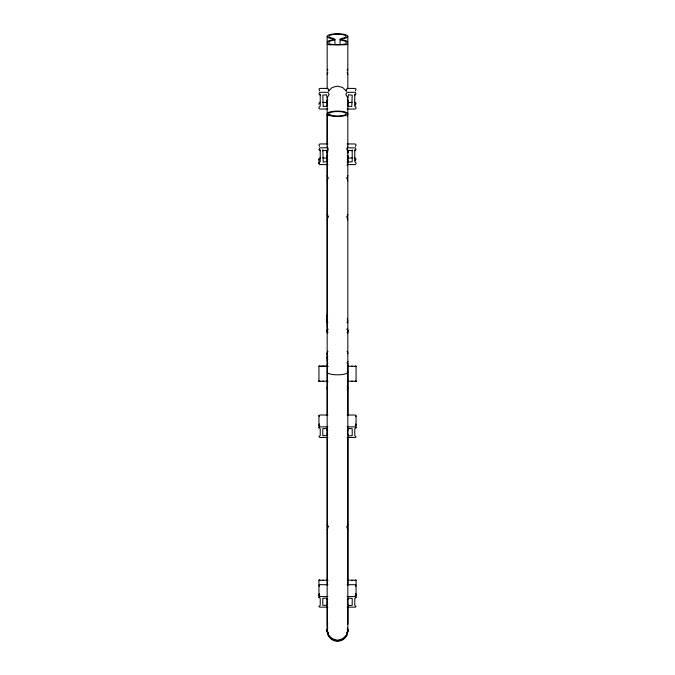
<?xml version="1.0" encoding="UTF-8"?>
<svg xmlns="http://www.w3.org/2000/svg" width="675" height="675" viewBox="0 0 675 675"><rect width="100%" height="100%" fill="white"/><g stroke="black" fill="none" stroke-linecap="round" stroke-linejoin="round"><path stroke-width="1.01" d="M327.907 437.442L319.798 437.442L318.938 436.396L320.228 435.611L320.228 428.709L318.946 427.402L319.798 426.878L327.915 426.878M327.915 415.007L319.798 414.998L318.946 415.522L319.537 416.543M327.907 164.573L319.79 164.573L318.938 163.747L318.938 162.92L320.22 161.679L320.22 149.825M318.938 159.857L318.938 159.03L320.22 157.79M318.938 104.313L318.938 103.486L320.22 102.246M327.907 607.137L319.798 607.137L318.938 606.614L320.228 605.306L320.228 598.404L318.946 597.097L319.798 596.573L327.915 596.573M320.22 94.281L320.22 106.135L318.938 107.376L318.938 108.203L319.79 109.029L327.907 109.029M322.793 149.825L323.215 162.093L326.945 161.679L327.206 152.44M327.164 353.295L327.164 361.488L327.839 363.116M327.164 314.55L327.628 332.893L327.164 331.163L327.628 329.434M327.932 148.584L327.164 151.883L327.164 629.876L328.556 635.048L332.336 638.828L337.5 640.212L342.672 638.828L346.444 635.04L347.836 629.876L347.836 151.689M327.932 177.517L327.333 181.119L327.856 177.727L327.164 175.703L327.637 175.627M329.13 90.931L327.915 88.408L319.798 88.4L318.946 89.227L319.537 90.838M327.839 72.495L327.164 74.461L327.628 74.528M327.839 328.809L327.164 331.315L327.645 333.087M347.372 332.902L347.836 331.163L347.372 329.442M347.355 333.087L347.836 331.282L347.161 328.809L347.667 330.691M327.864 632.669L327.164 630.096L327.645 628.307M327.164 630.087L327.62 628.163M327.164 630.847L327.645 628.923M347.144 632.669L347.836 630.096L347.372 628.163M347.667 631.488L347.836 630.712M347.144 633.428L347.667 631.353M327.637 161.755L327.08 163.755L327.637 165.746M347.203 165.746L347.752 163.755L347.203 161.755M327.637 318.516L327.08 320.515L327.637 322.515M327.637 386.176L327.08 388.167L327.637 390.167M347.203 322.515L347.752 320.515L347.203 318.516M347.203 390.167L347.752 388.167L347.203 386.176M327.755 351.27L327.164 353.405L327.755 351.456M327.206 144.045L327.206 114.649L327.755 113.037M347.245 116.277L347.794 114.657L347.245 113.037M327.755 332.505L327.206 330.893L327.755 329.273M347.245 332.513L347.794 330.902L347.245 329.282M327.78 356.273L327.088 357.843L327.78 359.421M327.78 623.793L327.088 625.371L327.78 626.94M347.161 363.116L347.836 361.496M347.161 362.939L347.836 361.479M347.161 70.166L347.667 69.196L347.372 70.327M327.333 98.052L327.645 99.217M347.355 99.217L347.667 98.052M354.772 95.2L356.054 93.96L355.202 92.306L347.085 92.306L345.802 94.466L347.709 97.563L348.477 94.787L352.207 95.2L351.776 106.566L348.055 106.152L347.709 99.892L347.228 100.136M354.772 150.744L356.054 149.504L355.202 147.85L347.085 147.85M355.463 90.855L356.054 89.243L355.202 88.417L347.085 88.417L345.87 90.939M355.463 146.399L356.054 144.787L355.202 143.961L347.085 143.961M334.935 39.277L334.361 40.011L330.32 40.973L328.877 42.137L328.877 43.808C334.209 45.006 340.791 45.006 346.123 43.808L346.123 42.137L344.68 40.973L340.639 40.011L340.065 39.277L341.812 38.348A8.623 2.228 0 0 0 344.107 34.99A8.623 2.228 0 0 0 330.893 34.99A8.623 2.228 0 0 0 333.188 38.348L334.935 39.277L334.935 44.542M327.763 100.128L326.945 100.288L326.514 102.668L322.785 102.246M327.282 99.883L326.945 106.135L323.215 106.549L322.793 95.183L326.514 94.77L327.291 97.554L329.198 94.458L327.915 92.289L319.798 92.289L318.938 93.943L320.228 95.183M328.472 91.108L332.252 87.455L337.416 86.122L342.588 87.455L346.368 91.108M352.207 102.263L348.477 102.676L347.709 99.892M355.202 105.157L356.054 103.503L354.772 102.263M352.207 157.807L348.477 158.22L348.055 155.841L347.228 155.68M355.202 160.701L356.054 159.047L354.772 157.807M322.793 150.727L326.514 150.314L326.945 152.693L327.763 152.854M327.164 42.137L328.641 40.837L332.733 39.724L333.222 39.277L332.336 38.728A10.336 2.666 0 0 1 329.586 34.703A10.336 2.666 0 0 1 345.414 34.703A10.336 2.666 0 0 1 342.664 38.728L341.778 39.277L342.267 39.724L346.359 40.837L347.836 42.137M355.472 416.551L356.062 416.062M355.472 586.246L356.062 585.757M319.528 424.018L318.938 425.039L319.798 425.562M319.528 593.722L318.938 594.734L319.537 595.232M327.291 429.173L326.945 435.62L322.793 435.611L322.793 428.709L326.514 428.448L326.945 429.941L327.772 430.043M327.291 598.868L326.945 605.315L322.793 605.315L322.793 598.404L326.514 598.143L326.945 599.645L327.772 599.746M355.202 425.571L356.062 425.056M356.062 594.751L355.202 595.274L356.062 595.249M347.836 44.255L345.693 44.803L329.307 44.803L327.164 44.255M347.161 322.768L347.836 322.388M347.228 104.026L347.709 103.781M347.228 159.57L347.709 159.325L347.709 155.436M347.237 434.287L348.055 434.388L348.486 435.89L352.207 435.628L352.207 428.718L348.486 428.456L348.055 429.958L347.237 430.059M347.237 603.982L348.055 604.083L348.486 605.585L352.207 605.323L352.207 598.413L348.486 598.151L348.055 599.653L347.237 599.754M327.164 96.905L327.164 146.77L327.637 146.694M347.836 96.905L347.836 146.77L347.136 148.795L347.659 152.196L347.06 148.584M347.372 74.528L347.836 74.461L347.161 72.495M323.224 366.238L322.793 366.238L323.224 366.263M326.945 366.255L326.523 366.263M347.718 366.255L348.486 366.255L347.237 366.255L356.062 366.28L356.062 381.257L355.21 381.257L356.062 381.232L347.237 381.248L348.486 381.232L347.718 381.248M319.537 366.238L318.946 366.238L318.946 381.248L319.798 381.215M355.472 381.232L356.062 381.232M319.798 580.222L318.946 580.255L319.798 580.255M323.224 580.23L322.793 580.23L323.224 580.247M326.523 580.247L327.291 580.247M347.718 580.247L348.486 580.238L347.237 580.247L356.062 580.264L356.062 597.628L354.78 598.413L354.78 605.323L356.062 606.631L355.202 607.146L347.093 607.146M355.472 580.238L356.062 580.264L355.21 580.238M319.798 595.198L318.946 595.207L319.537 595.207M347.085 109.046L355.202 109.046L356.054 108.219L356.054 107.392L354.772 106.152L354.772 94.297M327.915 143.952L319.798 143.944L318.946 144.771L319.537 146.382M327.915 147.833L319.798 147.833L318.938 149.487L320.228 150.727M347.085 164.59L355.202 164.59L356.054 163.763L356.054 162.937L354.772 161.696L354.772 149.842M327.915 366.238L318.946 366.263L319.798 366.263M319.537 366.263L327.915 366.263M327.915 381.248L318.946 381.215M347.093 415.015L355.202 415.015L356.062 415.538L356.062 427.933L354.78 428.718L354.78 435.628L356.062 436.928L355.202 437.451L347.093 437.451M347.093 426.895L355.202 426.895L356.062 427.418M319.537 580.247L327.915 580.255M327.915 584.702L319.798 584.693L318.946 585.217L319.537 586.237M347.093 584.71L355.202 584.71L356.062 585.233M347.093 596.59L355.202 596.59L356.062 597.113M326.523 366.238L327.772 366.255M318.946 381.248L319.798 381.248M327.772 381.24L326.523 381.215L326.945 381.223M326.523 580.23L327.772 580.247M319.537 580.23L318.946 580.222L318.946 597.62M347.355 146.694L347.836 146.77M327.164 146.77L327.856 148.795L327.856 151.2L327.164 151.883M347.355 175.627L347.836 175.703L347.136 177.727L347.659 181.119L347.06 177.517M347.355 214.481L347.836 214.549L347.136 216.582L347.659 219.974L347.06 216.363M347.355 524.492L347.836 524.568L347.136 526.593L347.659 529.993L347.06 526.382M327.291 434.118L327.763 434.278M327.291 603.821L327.763 603.973M347.228 152.862L348.055 152.702L348.477 150.331L352.207 150.744M327.282 103.773L327.763 104.017M327.763 155.672L326.945 155.832L326.514 158.212L322.785 157.79M327.282 159.317L327.763 159.562M327.164 322.38L327.839 322.76M355.472 424.035L356.062 424.533M355.472 593.73L356.062 594.228M347.709 159.325L348.477 162.11L352.207 161.696L352.207 149.842M327.628 70.327L327.333 69.196L327.839 70.166M327.206 114.649L327.755 116.269M347.245 351.295L347.836 353.405L347.245 351.456M347.363 628.307L347.836 630.096M347.92 363.563L347.92 415.192M347.92 437.13L347.92 585.318M347.92 606.336L347.92 624.333M347.836 36.416L347.836 89.007M347.709 429.182L347.709 434.135M347.709 598.877L347.709 603.83M340.065 39.277L340.065 44.542M327.206 163.991L327.206 330.893M327.248 363.563L327.248 415.192M327.248 437.13L327.248 585.318M327.248 606.336L327.248 624.333M327.164 36.416L327.164 89.007M318.938 159.03L318.938 163.747M318.946 415.522L318.946 427.925M347.684 628.636A10.336 10.336 0 0 1 337.5 640.744A10.336 10.336 0 0 1 327.324 628.636M347.684 629.142A10.336 10.336 0 0 1 337.5 641.25A10.336 10.336 0 0 1 327.324 629.142M347.684 329.56A10.336 10.336 0 0 1 347.684 333.113M327.316 333.113A10.336 10.336 0 0 1 327.316 329.56M347.836 372.136A10.336 2.683 0 0 1 337.5 374.819A10.336 2.683 0 0 1 327.164 372.136M352.215 580.238L351.785 580.264L352.215 580.238M352.215 381.232L351.785 381.257L352.215 381.232M352.215 366.255L351.785 366.272L352.215 366.255M327.932 216.363L327.333 219.974L327.856 216.582L327.164 214.549L327.637 214.481L327.932 216.363M327.932 526.382L327.333 529.993L327.856 526.593L327.164 524.568L327.637 524.492L327.932 526.382M356.062 366.28L355.21 366.28L356.062 366.247M323.224 381.215L322.793 381.223L323.224 381.24M347.836 630.838L347.363 628.923L347.836 630.847M327.341 631.479L327.164 630.712L327.341 631.488M327.864 633.428L327.341 631.353L327.864 633.428M330.024 114.902A8.623 2.236 0 0 0 344.967 114.902A8.623 2.236 0 0 0 337.5 111.544A8.623 2.236 0 0 0 330.024 114.902M328.548 115.121A10.336 2.683 0 0 0 346.444 115.121A10.336 2.683 0 0 0 337.5 111.097A10.336 2.683 0 0 0 328.548 115.121"/></g></svg>
